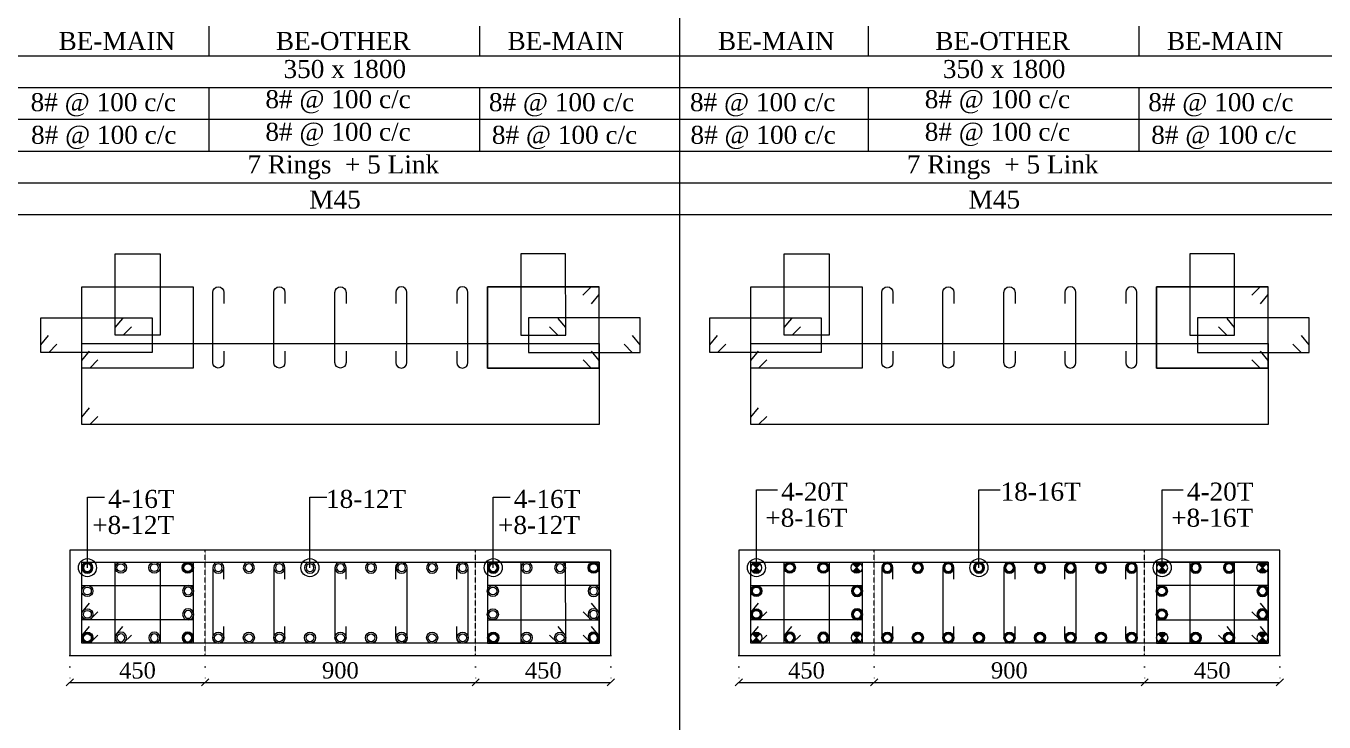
# Model space of a CAD drawing. Header units: millimetres. Extents: x 303 to 27724, y 300 to 68956.
# Drawn here: x 10195 to 14513, y 25991 to 28306 of the extents above; entities that cross this region are included whole.
import ezdxf

# ---------------------------------------------------------------- set-up
doc = ezdxf.new("R2010")
doc.units = ezdxf.units.MM
doc.linetypes.add('( Hidden )', pattern=[0.375, 0.25, -0.125])
doc.linetypes.add('DOT2', pattern=[0.125, 0, -0.125])
doc.layers.get('Defpoints').update_dxf_attribs({"lineweight": 0})
for name, color, linetype, lineweight in [('S-COL. STEEL DIA', 1, 'Continuous', 9), ('S-DIM FOOTING', 7, 'Continuous', 0), ('S-SECTION', 5, 'Continuous', 0), ('S-SECTION MARK', 7, 'Continuous', 0), ('S-SHEET', 7, 'Continuous', 0), ('S-STEEL', 1, 'Continuous', 9), ('S-STEEL-1', 1, 'Continuous', 0), ('S-STEEL-1 C.S.', 106, 'Continuous', 0), ('S-TEXT', 7, 'Continuous', 0)]:
    doc.layers.add(name, color=color, linetype=linetype, lineweight=lineweight)
doc.styles.add('AR', font='ARIALUNI.TTF', dxfattribs={"width": 0.8})
doc.styles.add('S-ROMANS', font='times.ttf')
doc.styles.add('TEXT', font='times.ttf')
doc.dimstyles.new('100', dxfattribs={"dimtxt": 180, "dimasz": 80, "dimexe": 0.18, "dimexo": 0.0625, "dimgap": 1, "dimtad": 1, "dimdec": 0, "dimzin": 0, "dimdsep": 46, "dimtxsty": 'AR', "dimblk": 'DOT', "dimcen": 0.09, "dimse1": 1, "dimse2": 1, "dimclrd": 50, "dimclrt": 256, "dimadec": 0, "dimazin": 0, "dimtfac": 1, "dimtdec": 0, "dimtix": 1, "dimtofl": 0, "dimtmove": 2, "dimatfit": 0, "dimfxl": 1, "dimtolj": 1, "dimtzin": 0, "dimlwd": -1, "dimarcsym": 0})
doc.dimstyles.new('SETU', dxfattribs={"dimtxt": 230, "dimasz": 0.2, "dimexe": 0.1, "dimexo": 0.1, "dimgap": 0.05, "dimtad": 1, "dimdec": 0, "dimzin": 0, "dimdsep": 46, "dimtxsty": 'TEXT', "dimblk": 'OBLIQUE', "dimcen": 0.09, "dimdle": 0.1, "dimclrd": 4, "dimclre": 256, "dimclrt": 256, "dimadec": 1, "dimazin": 0, "dimtfac": 1, "dimtdec": 0, "dimtix": 1, "dimtofl": 0, "dimtmove": 2, "dimatfit": 0, "dimfxl": 1, "dimtolj": 1, "dimtzin": 0, "dimlwd": -1, "dimlwe": -1, "dimarcsym": 1})

# ---------------------------------------------------------------- blocks, each defined once
blk = doc.blocks.new('*U4')
at = {"layer": 'S-COL. STEEL DIA'}
h = blk.add_hatch(color=256, dxfattribs=at)
h.dxf.hatch_style = 1
h.paths.add_polyline_path([(-18.5, 0, 1), (18.5, 0, 1)])
h.paths.add_polyline_path([(13, 0, -1), (-13, 0, -1)], flags=16)
at = {"layer": 'S-COL. STEEL DIA', "lineweight": 5}
for radius in [18.5, 13]:
    blk.add_circle((0, 0), radius, dxfattribs=at)
blk = doc.blocks.new('*U6')
at = {"layer": 'S-COL. STEEL DIA', "lineweight": 5}
for radius in [18.5, 13, 13]:
    blk.add_circle((0, 0), radius, dxfattribs=at)
blk = doc.blocks.new('_Oblique')
at = {"color": 0, "linetype": 'ByBlock', "lineweight": -2}
blk.add_line((-0.5, -0.5), (0.5, 0.5), dxfattribs=at)
blk = doc.blocks.new('*D1872')
at = {"layer": 'Defpoints', "color": 0}
for p in [(10340.5, 26212.9), (10790.5, 26212.9), (10790.5, 26123.1)]:
    blk.add_point(p, dxfattribs=at)
at = {"layer": 'S-DIM FOOTING', "linetype": 'DOT2', "ltscale": 300}
for p, q in [((10340.5, 26212.8), (10340.5, 26123)), ((10790.5, 26212.8), (10790.5, 26123))]:
    blk.add_line(p, q, dxfattribs=at)
at = {"layer": 'S-DIM FOOTING', "ltscale": 300}
blk.add_line((10340.4, 26123.1), (10790.7, 26123.1), dxfattribs=at)
at = {"layer": 'S-DIM FOOTING', "linetype": 'ByBlock', "xscale": 24, "yscale": 24, "zscale": 24, "rotation": 180}
blk.add_blockref('_Oblique', (10340.5, 26123.1), dxfattribs=at)
at = {"layer": 'S-DIM FOOTING', "linetype": 'ByBlock', "xscale": 24, "yscale": 24, "zscale": 24}
blk.add_blockref('_Oblique', (10790.5, 26123.1), dxfattribs=at)
at = {"layer": 'S-DIM FOOTING', "insert": (10565.5, 26162.5), "char_height": 54, "attachment_point": 5, "style": 'TEXT'}
blk.add_mtext('\\A1;450', dxfattribs=at)
blk = doc.blocks.new('*D1873')
at = {"layer": 'Defpoints', "color": 0}
for p in [(10790.5, 26212.9), (11690.5, 26212.9), (11690.5, 26123.1)]:
    blk.add_point(p, dxfattribs=at)
at = {"layer": 'S-DIM FOOTING', "linetype": 'DOT2', "ltscale": 300}
for p, q in [((10790.5, 26212.8), (10790.5, 26123)), ((11690.5, 26212.8), (11690.5, 26123))]:
    blk.add_line(p, q, dxfattribs=at)
at = {"layer": 'S-DIM FOOTING', "ltscale": 300}
blk.add_line((10790.4, 26123.1), (11690.7, 26123.1), dxfattribs=at)
at = {"layer": 'S-DIM FOOTING', "linetype": 'ByBlock', "xscale": 24, "yscale": 24, "zscale": 24, "rotation": 180}
blk.add_blockref('_Oblique', (10790.5, 26123.1), dxfattribs=at)
at = {"layer": 'S-DIM FOOTING', "linetype": 'ByBlock', "xscale": 24, "yscale": 24, "zscale": 24}
blk.add_blockref('_Oblique', (11690.5, 26123.1), dxfattribs=at)
at = {"layer": 'S-DIM FOOTING', "insert": (11240.5, 26162.6), "char_height": 54, "attachment_point": 5, "style": 'TEXT'}
blk.add_mtext('\\A1;900', dxfattribs=at)
blk = doc.blocks.new('*D1874')
at = {"layer": 'Defpoints', "color": 0}
for p in [(11690.5, 26212.9), (12140.5, 26212.9), (12140.5, 26123.1)]:
    blk.add_point(p, dxfattribs=at)
at = {"layer": 'S-DIM FOOTING', "linetype": 'DOT2', "ltscale": 300}
for p, q in [((11690.5, 26212.8), (11690.5, 26123)), ((12140.5, 26212.8), (12140.5, 26123))]:
    blk.add_line(p, q, dxfattribs=at)
at = {"layer": 'S-DIM FOOTING', "ltscale": 300}
blk.add_line((11690.4, 26123.1), (12140.7, 26123.1), dxfattribs=at)
at = {"layer": 'S-DIM FOOTING', "linetype": 'ByBlock', "xscale": 24, "yscale": 24, "zscale": 24, "rotation": 180}
blk.add_blockref('_Oblique', (11690.5, 26123.1), dxfattribs=at)
at = {"layer": 'S-DIM FOOTING', "linetype": 'ByBlock', "xscale": 24, "yscale": 24, "zscale": 24}
blk.add_blockref('_Oblique', (12140.5, 26123.1), dxfattribs=at)
at = {"layer": 'S-DIM FOOTING', "insert": (11915.5, 26162.5), "char_height": 54, "attachment_point": 5, "style": 'TEXT'}
blk.add_mtext('\\A1;450', dxfattribs=at)
blk = doc.blocks.new('_Dot')
at = {"linetype": 'ByBlock', "lineweight": -2}
blk.add_line((-0.5, 0), (-1, 0), dxfattribs=at)
at = {"linetype": 'ByBlock', "const_width": 0.5}
blk.add_lwpolyline([(-0.25, 0, 1), (0.25, 0, 1)], format="xyb", close=True, dxfattribs=at)
blk = doc.blocks.new('*U18')
at = {"layer": 'S-COL. STEEL DIA'}
h = blk.add_hatch(color=256, dxfattribs=at)
h.dxf.hatch_style = 1
h.paths.add_polyline_path([(0, 0), (0, -18.5, 0.198912), (13, -13)])
h.paths.add_polyline_path([(0, 0), (-13, -13, 0.198912), (0, -18.5)])
h.paths.add_polyline_path([(0, 18.5, 0.198912), (-13, 13), (0, 0)])
h.paths.add_polyline_path([(13, 13, 0.198912), (0, 18.5), (0, 0)])
at = {"layer": 'S-COL. STEEL DIA', "lineweight": 5}
for p, q in [((-13, 13), (13, -13)), ((13, 13), (-13, -13))]:
    blk.add_line(p, q, dxfattribs=at)
blk.add_circle((0, 0), 18.5, dxfattribs=at)
blk = doc.blocks.new('*D2079')
at = {"layer": 'Defpoints', "color": 0}
for p in [(12566.1, 26212.9), (13016.1, 26212.9), (13016.1, 26123.1)]:
    blk.add_point(p, dxfattribs=at)
at = {"layer": 'S-DIM FOOTING', "linetype": 'DOT2', "ltscale": 300}
for p, q in [((12566.1, 26212.8), (12566.1, 26123)), ((13016.1, 26212.8), (13016.1, 26123))]:
    blk.add_line(p, q, dxfattribs=at)
at = {"layer": 'S-DIM FOOTING', "ltscale": 300}
blk.add_line((12566, 26123.1), (13016.2, 26123.1), dxfattribs=at)
at = {"layer": 'S-DIM FOOTING', "linetype": 'ByBlock', "xscale": 24, "yscale": 24, "zscale": 24, "rotation": 180}
blk.add_blockref('_Oblique', (12566.1, 26123.1), dxfattribs=at)
at = {"layer": 'S-DIM FOOTING', "linetype": 'ByBlock', "xscale": 24, "yscale": 24, "zscale": 24}
blk.add_blockref('_Oblique', (13016.1, 26123.1), dxfattribs=at)
at = {"layer": 'S-DIM FOOTING', "insert": (12791.1, 26162.5), "char_height": 54, "attachment_point": 5, "style": 'TEXT'}
blk.add_mtext('\\A1;450', dxfattribs=at)
blk = doc.blocks.new('*D2080')
at = {"layer": 'Defpoints', "color": 0}
for p in [(13016.1, 26212.9), (13916.1, 26212.9), (13916.1, 26123.1)]:
    blk.add_point(p, dxfattribs=at)
at = {"layer": 'S-DIM FOOTING', "linetype": 'DOT2', "ltscale": 300}
for p, q in [((13016.1, 26212.8), (13016.1, 26123)), ((13916.1, 26212.8), (13916.1, 26123))]:
    blk.add_line(p, q, dxfattribs=at)
at = {"layer": 'S-DIM FOOTING', "ltscale": 300}
blk.add_line((13016, 26123.1), (13916.2, 26123.1), dxfattribs=at)
at = {"layer": 'S-DIM FOOTING', "linetype": 'ByBlock', "xscale": 24, "yscale": 24, "zscale": 24, "rotation": 180}
blk.add_blockref('_Oblique', (13016.1, 26123.1), dxfattribs=at)
at = {"layer": 'S-DIM FOOTING', "linetype": 'ByBlock', "xscale": 24, "yscale": 24, "zscale": 24}
blk.add_blockref('_Oblique', (13916.1, 26123.1), dxfattribs=at)
at = {"layer": 'S-DIM FOOTING', "insert": (13466.1, 26162.6), "char_height": 54, "attachment_point": 5, "style": 'TEXT'}
blk.add_mtext('\\A1;900', dxfattribs=at)
blk = doc.blocks.new('*D2081')
at = {"layer": 'Defpoints', "color": 0}
for p in [(13916.1, 26212.9), (14366.1, 26212.9), (14366.1, 26123.1)]:
    blk.add_point(p, dxfattribs=at)
at = {"layer": 'S-DIM FOOTING', "linetype": 'DOT2', "ltscale": 300}
for p, q in [((13916.1, 26212.8), (13916.1, 26123)), ((14366.1, 26212.8), (14366.1, 26123))]:
    blk.add_line(p, q, dxfattribs=at)
at = {"layer": 'S-DIM FOOTING', "ltscale": 300}
blk.add_line((13916, 26123.1), (14366.2, 26123.1), dxfattribs=at)
at = {"layer": 'S-DIM FOOTING', "linetype": 'ByBlock', "xscale": 24, "yscale": 24, "zscale": 24, "rotation": 180}
blk.add_blockref('_Oblique', (13916.1, 26123.1), dxfattribs=at)
at = {"layer": 'S-DIM FOOTING', "linetype": 'ByBlock', "xscale": 24, "yscale": 24, "zscale": 24}
blk.add_blockref('_Oblique', (14366.1, 26123.1), dxfattribs=at)
at = {"layer": 'S-DIM FOOTING', "insert": (14141.1, 26162.5), "char_height": 54, "attachment_point": 5, "style": 'TEXT'}
blk.add_mtext('\\A1;450', dxfattribs=at)

msp = doc.modelspace()

# ---------------------------------------------------------------- linework, layer by layer
at = {"layer": 'S-SECTION'}
for points, elevation in [([(12140.5, 26212.9), (12140.5, 26562.9), (10340.5, 26562.9), (10340.5, 26212.9)], 0.2), ([(14366.1, 26212.9), (14366.1, 26562.9), (12566.1, 26562.9), (12566.1, 26212.9)], 0.1)]:
    msp.add_lwpolyline(points, close=True, dxfattribs=dict(at, elevation=elevation))
at = {"layer": 'S-SHEET'}
for p, q in [((12369.1, 68956, -0.3), (12369.1, 299.8, 0.2)), ((10803, 28306, -0.7), (10803, 28206.5, -0.7)), ((11703, 28306, -0.7), (11703, 28206.5, -0.7)), ((12996.6, 28306, -2.2), (12996.6, 28206.5, -2.2)), ((13896.6, 28306, -2.2), (13896.6, 28206.5, -2.2)), ((303, 28206.7, -0.6), (27724.1, 28206.7, -0.6)), ((303, 28101.4, -0.6), (27724.1, 28101.4, -0.6)), ((303, 28101.4, -0.6), (27724.1, 28101.4, -0.6)), ((10803, 28101.3, -0.7), (10803, 27890, -0.7)), ((11703, 28101.3, -0.7), (11703, 27890, -0.7)), ((12996.6, 28101.3, -2.2), (12996.6, 27890, -2.2)), ((13896.6, 28101.3, -2.2), (13896.6, 27890, -2.2)), ((303, 27995.6, -0.6), (27724.1, 27995.6, -0.6)), ((303, 27890.1, -0.6), (27724.1, 27890.1, -0.6)), ((303, 27784.6, -0.6), (27724.1, 27784.6, -0.6))]:
    msp.add_line(p, q, dxfattribs=at)
at = {"layer": 'S-SHEET', "color": 0}
msp.add_line((303, 27679.1, -0.6), (27724.1, 27679.1, -0.6), dxfattribs=at)
at = {"layer": 'S-STEEL', "color": 3}
for points, elevation in [([(10852.9, 27224.5), (10852.9, 27186.8, -1), (10816, 27186.8), (10816, 27419.9, -1), (10852.9, 27419.9), (10852.9, 27382.7)], 0.2), ([(11056.2, 27224.5), (11056.2, 27186.8, -1), (11019.3, 27186.8), (11019.3, 27419.9, -1), (11056.2, 27419.9), (11056.2, 27382.7)], 0.2), ([(11259.4, 27224.5), (11259.4, 27186.8, -1), (11222.5, 27186.8), (11222.5, 27419.9, -1), (11259.4, 27419.9), (11259.4, 27382.7)], 0.2), ([(11424.9, 27224.5), (11424.9, 27186.8, 1), (11461.8, 27186.8), (11461.8, 27419.9, 1), (11424.9, 27419.9), (11424.9, 27382.7)], 0.2), ([(11628.1, 27224.5), (11628.1, 27186.8, 1), (11665, 27186.8), (11665, 27419.9, 1), (11628.1, 27419.9), (11628.1, 27382.7)], 0.2), ([(13078.5, 27224.5), (13078.5, 27186.8, -1), (13041.6, 27186.8), (13041.6, 27419.9, -1), (13078.5, 27419.9), (13078.5, 27382.7)], 0.1), ([(13281.7, 27224.5), (13281.7, 27186.8, -1), (13244.8, 27186.8), (13244.8, 27419.9, -1), (13281.7, 27419.9), (13281.7, 27382.7)], 0.1), ([(13484.9, 27224.5), (13484.9, 27186.8, -1), (13448, 27186.8), (13448, 27419.9, -1), (13484.9, 27419.9), (13484.9, 27382.7)], 0.1), ([(13650.5, 27224.5), (13650.5, 27186.8, 1), (13687.4, 27186.8), (13687.4, 27419.9, 1), (13650.5, 27419.9), (13650.5, 27382.7)], 0.1), ([(13853.7, 27224.5), (13853.7, 27186.8, 1), (13890.6, 27186.8), (13890.6, 27419.9, 1), (13853.7, 27419.9), (13853.7, 27382.7)], 0.1), ([(10852.9, 26466.8), (10852.9, 26504.5, 1), (10816, 26504.5), (10816, 26271.4, 1), (10852.9, 26271.4), (10852.9, 26308.6)], 0.2), ([(11056.2, 26466.8), (11056.2, 26504.5, 1), (11019.3, 26504.5), (11019.3, 26271.4, 1), (11056.2, 26271.4), (11056.2, 26308.6)], 0.2), ([(11259.4, 26466.8), (11259.4, 26504.5, 1), (11222.5, 26504.5), (11222.5, 26271.4, 1), (11259.4, 26271.4), (11259.4, 26308.6)], 0.2), ([(11424.9, 26466.8), (11424.9, 26504.5, -1), (11461.8, 26504.5), (11461.8, 26271.4, -1), (11424.9, 26271.4), (11424.9, 26308.6)], 0.2), ([(11628.1, 26466.8), (11628.1, 26504.5, -1), (11665, 26504.5), (11665, 26271.4, -1), (11628.1, 26271.4), (11628.1, 26308.6)], 0.2), ([(13078.5, 26466.8), (13078.5, 26504.5, 1), (13041.6, 26504.5), (13041.6, 26271.4, 1), (13078.5, 26271.4), (13078.5, 26308.6)], 0.1), ([(13281.7, 26466.8), (13281.7, 26504.5, 1), (13244.8, 26504.5), (13244.8, 26271.4, 1), (13281.7, 26271.4), (13281.7, 26308.6)], 0.1), ([(13484.9, 26466.8), (13484.9, 26504.5, 1), (13448, 26504.5), (13448, 26271.4, 1), (13484.9, 26271.4), (13484.9, 26308.6)], 0.1), ([(13650.5, 26466.8), (13650.5, 26504.5, -1), (13687.4, 26504.5), (13687.4, 26271.4, -1), (13650.5, 26271.4), (13650.5, 26308.6)], 0.1), ([(13853.7, 26466.8), (13853.7, 26504.5, -1), (13890.6, 26504.5), (13890.6, 26271.4, -1), (13853.7, 26271.4), (13853.7, 26308.6)], 0.1)]:
    msp.add_lwpolyline(points, format="xyb", dxfattribs=dict(at, elevation=elevation))
at = {"layer": 'S-STEEL', "color": 1}
for points, elevation in [([(12047, 27411.1), (12074.5, 27438.4), (12100.6, 27438.4), (12100.6, 27168.4), (11729.8, 27168.4), (11729.8, 27438.4), (12100.6, 27438.4), (12100.6, 27413.4), (12075.4, 27382.5)], 0.2), ([(14272.6, 27411.1), (14300.1, 27438.4), (14326.1, 27438.4), (14326.1, 27168.4), (13955.3, 27168.4), (13955.3, 27438.4), (14326.1, 27438.4), (14326.1, 27413.4), (14300.9, 27382.5)], 0.1), ([(10434.1, 27007.7), (10406.6, 26980.4), (10380.5, 26980.4), (10380.5, 27250.4), (12101.3, 27250.4), (12101.3, 26980.4), (10380.5, 26980.4), (10380.5, 27005.4), (10405.7, 27036.2)], 0.2), ([(12659.6, 27007.7), (12632.1, 26980.4), (12606.1, 26980.4), (12606.1, 27250.4), (14326.9, 27250.4), (14326.9, 26980.4), (12606.1, 26980.4), (12606.1, 27005.4), (12631.3, 27036.2)], 0.1), ([(10434.1, 26280.3), (10406.6, 26253), (10380.5, 26253), (10380.5, 26523), (12101.3, 26523), (12101.3, 26253), (10380.5, 26253), (10380.5, 26278), (10405.7, 26308.8)], 0.2), ([(12659.6, 26280.3), (12632.1, 26253), (12606.1, 26253), (12606.1, 26523), (14326.9, 26523), (14326.9, 26253), (12606.1, 26253), (12606.1, 26278), (12631.3, 26308.8)], 0.1)]:
    msp.add_lwpolyline(points, dxfattribs=dict(at, elevation=elevation))
at = {"layer": 'S-STEEL-1', "color": 41}
for points, elevation in [([(10545.4, 27305.1), (10517.9, 27277.8), (10491.8, 27277.8), (10491.8, 27547.8), (10641.2, 27547.8), (10641.2, 27277.8), (10491.8, 27277.8), (10491.8, 27302.8), (10517, 27333.7)], 0.2), ([(11936.5, 27305.1), (11964, 27277.8), (11990.1, 27277.8), (11990, 27547.8), (11840.6, 27547.8), (11840.6, 27277.8), (11990.1, 27277.8), (11990.1, 27302.8), (11964.9, 27333.7)], 0.2), ([(12770.9, 27305.1), (12743.4, 27277.8), (12717.4, 27277.8), (12717.4, 27547.8), (12866.8, 27547.8), (12866.8, 27277.8), (12717.4, 27277.8), (12717.4, 27302.8), (12742.6, 27333.7)], 0.1), ([(14162, 27305.1), (14189.6, 27277.8), (14215.6, 27277.8), (14215.6, 27547.8), (14066.2, 27547.8), (14066.2, 27277.8), (14215.6, 27277.8), (14215.6, 27302.8), (14190.4, 27333.7)], 0.1), ([(10297.7, 27247.8), (10270.2, 27220.5), (10244.1, 27220.5), (10244.1, 27335.6), (10614.9, 27335.6), (10614.9, 27220.5), (10244.1, 27220.5), (10244.1, 27245.5), (10269.3, 27276.4)], 0.2), ([(12184.2, 27247.8), (12211.7, 27220.5), (12237.7, 27220.5), (12237.7, 27335.6), (11866.9, 27335.6), (11866.9, 27220.5), (12237.7, 27220.5), (12237.7, 27245.5), (12212.5, 27276.4)], 0.2), ([(12523.2, 27247.8), (12495.7, 27220.5), (12469.7, 27220.5), (12469.7, 27335.6), (12840.5, 27335.6), (12840.5, 27220.5), (12469.7, 27220.5), (12469.7, 27245.5), (12494.9, 27276.4)], 0.1), ([(14409.7, 27247.8), (14437.3, 27220.5), (14463.3, 27220.5), (14463.3, 27335.6), (14092.5, 27335.6), (14092.5, 27220.5), (14463.3, 27220.5), (14463.3, 27245.5), (14438.1, 27276.4)], 0.1), ([(10545.4, 26280.3), (10517.9, 26253), (10491.8, 26253), (10491.8, 26523), (10641.2, 26523), (10641.2, 26253), (10491.8, 26253), (10491.8, 26278), (10517, 26308.8)], 0.2), ([(11936.5, 26280.3), (11964, 26253), (11990.1, 26253), (11990, 26523), (11840.6, 26523), (11840.6, 26253), (11990.1, 26253), (11990.1, 26278), (11964.9, 26308.8)], 0.2), ([(12770.9, 26280.3), (12743.4, 26253), (12717.4, 26253), (12717.4, 26523), (12866.8, 26523), (12866.8, 26253), (12717.4, 26253), (12717.4, 26278), (12742.6, 26308.8)], 0.1), ([(14162, 26280.3), (14189.6, 26253), (14215.6, 26253), (14215.6, 26523), (14066.2, 26523), (14066.2, 26253), (14215.6, 26253), (14215.6, 26278), (14190.4, 26308.8)], 0.1), ([(10434.1, 26358), (10406.6, 26330.6), (10380.5, 26330.6), (10380.5, 26445.7), (10751.3, 26445.7), (10751.3, 26330.6), (10380.5, 26330.6), (10380.5, 26355.7), (10405.7, 26386.5)], 0.2), ([(12047.8, 26358), (12075.3, 26330.6), (12101.3, 26330.6), (12101.3, 26445.7), (11730.5, 26445.7), (11730.5, 26330.6), (12101.3, 26330.6), (12101.3, 26355.7), (12076.1, 26386.5)], 0.2), ([(12659.6, 26358), (12632.1, 26330.6), (12606.1, 26330.6), (12606.1, 26445.7), (12976.9, 26445.7), (12976.9, 26330.6), (12606.1, 26330.6), (12606.1, 26355.7), (12631.3, 26386.5)], 0.1), ([(14273.3, 26358), (14300.9, 26330.6), (14326.9, 26330.6), (14326.9, 26445.7), (13956.1, 26445.7), (13956.1, 26330.6), (14326.9, 26330.6), (14326.9, 26355.7), (14301.7, 26386.5)], 0.1)]:
    msp.add_lwpolyline(points, dxfattribs=dict(at, elevation=elevation))
at = {"layer": 'S-STEEL-1', "color": 6}
for points, elevation in [([(10434.1, 27195.7), (10406.6, 27168.4), (10380.5, 27168.4), (10380.5, 27438.4), (10751.3, 27438.4), (10751.3, 27168.4), (10380.5, 27168.4), (10380.5, 27193.5), (10405.7, 27224.3)], 0.2), ([(12047.8, 27195.7), (12075.3, 27168.4), (12101.3, 27168.4), (12101.3, 27438.4), (11730.5, 27438.4), (11730.5, 27168.4), (12101.3, 27168.4), (12101.3, 27193.5), (12076.2, 27224.3)], 0.2), ([(12659.6, 27195.7), (12632.1, 27168.4), (12606.1, 27168.4), (12606.1, 27438.4), (12976.9, 27438.4), (12976.9, 27168.4), (12606.1, 27168.4), (12606.1, 27193.5), (12631.3, 27224.3)], 0.1), ([(14273.3, 27195.7), (14300.9, 27168.4), (14326.9, 27168.4), (14326.9, 27438.4), (13956.1, 27438.4), (13956.1, 27168.4), (14326.9, 27168.4), (14326.9, 27193.5), (14301.7, 27224.3)], 0.1), ([(10434.1, 26280.3), (10406.6, 26253), (10380.5, 26253), (10380.5, 26523), (10751.3, 26523), (10751.3, 26253), (10380.5, 26253), (10380.5, 26278), (10405.7, 26308.8)], 0.2), ([(12047.8, 26280.3), (12075.3, 26253), (12101.3, 26253), (12101.3, 26523), (11730.5, 26523), (11730.5, 26253), (12101.3, 26253), (12101.3, 26278), (12076.2, 26308.8)], 0.2), ([(12659.6, 26280.3), (12632.1, 26253), (12606.1, 26253), (12606.1, 26523), (12976.9, 26523), (12976.9, 26253), (12606.1, 26253), (12606.1, 26278), (12631.3, 26308.8)], 0.1), ([(14273.3, 26280.3), (14300.9, 26253), (14326.9, 26253), (14326.9, 26523), (13956.1, 26523), (13956.1, 26253), (14326.9, 26253), (14326.9, 26278), (14301.7, 26308.8)], 0.1)]:
    msp.add_lwpolyline(points, dxfattribs=dict(at, elevation=elevation))
at = {"layer": 'S-STEEL-1 C.S.', "color": 8, "linetype": '( Hidden )'}
for p, q in [((10790.5, 26212.9, 0.2), (10790.5, 26562.9, 0.2)), ((11690.5, 26212.9, 0.2), (11690.5, 26562.9, 0.2)), ((13016.1, 26212.9, 0.1), (13016.1, 26562.9, 0.1)), ((13916.1, 26212.9, 0.1), (13916.1, 26562.9, 0.1))]:
    msp.add_line(p, q, dxfattribs=at)

# ---------------------------------------------------------------- block references
at = {"layer": 'S-COL. STEEL DIA', "xscale": -1, "rotation": 180}
for name, p in [('*U4', (10399, 26504.5, 0.2)), ('*U6', (10834.5, 26504.5, 0.2)), ('*U6', (10936.1, 26504.5, 0.2)), ('*U6', (11037.7, 26504.5, 0.2)), ('*U6', (11139.3, 26504.5, 0.2)), ('*U6', (11240.9, 26504.5, 0.2)), ('*U6', (11342.6, 26504.5, 0.2)), ('*U6', (11444.2, 26504.5, 0.2)), ('*U6', (11545.8, 26504.5, 0.2)), ('*U6', (11647.4, 26504.5, 0.2)), ('*U4', (11749, 26504.5, 0.2)), ('*U6', (11860.3, 26504.5, 0.2)), ('*U6', (11971.6, 26504.5, 0.2)), ('*U18', (12624.5, 26504.5, 0.1)), ('*U4', (13060, 26504.5, 0.1)), ('*U4', (13161.7, 26504.5, 0.1)), ('*U4', (13263.3, 26504.5, 0.1)), ('*U4', (13364.9, 26504.5, 0.1)), ('*U4', (13466.5, 26504.5, 0.1)), ('*U4', (13568.1, 26504.5, 0.1)), ('*U4', (13669.7, 26504.5, 0.1)), ('*U4', (13771.3, 26504.5, 0.1)), ('*U4', (13872.9, 26504.5, 0.1)), ('*U18', (13974.5, 26504.5, 0.1)), ('*U4', (14085.8, 26504.5, 0.1)), ('*U4', (14197.1, 26504.5, 0.1))]:
    msp.add_blockref(name, p, dxfattribs=at)
at = {"layer": 'S-COL. STEEL DIA', "rotation": 180}
for name, p in [('*U6', (10510.3, 26504.5, 0.2)), ('*U6', (10621.6, 26504.5, 0.2)), ('*U4', (10732.9, 26504.5, 0.2)), ('*U4', (12082.9, 26504.5, 0.2)), ('*U4', (12735.8, 26504.5, 0.1)), ('*U4', (12847.1, 26504.5, 0.1)), ('*U18', (12958.4, 26504.5, 0.1)), ('*U18', (14308.4, 26504.5, 0.1))]:
    msp.add_blockref(name, p, dxfattribs=at)
at = {"layer": 'S-COL. STEEL DIA'}
for name, p in [('*U6', (10399, 26426.8, 0.2)), ('*U6', (11747.8, 26426.8, 0.2)), ('*U4', (12624.5, 26426.8, 0.1)), ('*U4', (13973.3, 26426.8, 0.1)), ('*U6', (10399, 26349.1, 0.2)), ('*U6', (11747.8, 26349.1, 0.2)), ('*U4', (12624.5, 26349.1, 0.1)), ('*U4', (13973.3, 26349.1, 0.1)), ('*U4', (10399, 26271.4, 0.2)), ('*U6', (10834.5, 26271.4, 0.2)), ('*U6', (10936.1, 26271.4, 0.2)), ('*U6', (11037.7, 26271.4, 0.2)), ('*U6', (11139.3, 26271.4, 0.2)), ('*U6', (11240.9, 26271.4, 0.2)), ('*U6', (11342.6, 26271.4, 0.2)), ('*U6', (11444.2, 26271.4, 0.2)), ('*U6', (11545.8, 26271.4, 0.2)), ('*U6', (11647.4, 26271.4, 0.2)), ('*U4', (11749, 26271.4, 0.2)), ('*U6', (11860.3, 26271.4, 0.2)), ('*U6', (11971.6, 26271.4, 0.2)), ('*U18', (12624.5, 26271.4, 0.1)), ('*U4', (13060, 26271.4, 0.1)), ('*U4', (13161.7, 26271.4, 0.1)), ('*U4', (13263.3, 26271.4, 0.1)), ('*U4', (13364.9, 26271.4, 0.1)), ('*U4', (13466.5, 26271.4, 0.1)), ('*U4', (13568.1, 26271.4, 0.1)), ('*U4', (13669.7, 26271.4, 0.1)), ('*U4', (13771.3, 26271.4, 0.1)), ('*U4', (13872.9, 26271.4, 0.1)), ('*U18', (13974.5, 26271.4, 0.1)), ('*U4', (14085.8, 26271.4, 0.1)), ('*U4', (14197.1, 26271.4, 0.1))]:
    msp.add_blockref(name, p, dxfattribs=at)
at = {"layer": 'S-COL. STEEL DIA', "xscale": -1}
for name, p in [('*U6', (10734.1, 26426.8, 0.2)), ('*U6', (12082.9, 26426.8, 0.2)), ('*U4', (12959.6, 26426.8, 0.1)), ('*U4', (14308.4, 26426.8, 0.1)), ('*U6', (10734.1, 26349.1, 0.2)), ('*U6', (12082.9, 26349.1, 0.2)), ('*U4', (12959.6, 26349.1, 0.1)), ('*U4', (14308.4, 26349.1, 0.1)), ('*U6', (10510.3, 26271.4, 0.2)), ('*U6', (10621.6, 26271.4, 0.2)), ('*U4', (10732.9, 26271.4, 0.2)), ('*U4', (12082.9, 26271.4, 0.2)), ('*U4', (12735.8, 26271.4, 0.1)), ('*U4', (12847.1, 26271.4, 0.1)), ('*U18', (12958.4, 26271.4, 0.1)), ('*U18', (14308.4, 26271.4, 0.1))]:
    msp.add_blockref(name, p, dxfattribs=at)

# ---------------------------------------------------------------- texts
at = {"layer": 'S-TEXT', "style": 'S-ROMANS'}
for s, p in [('BE-MAIN ', (10303, 28226.2, -0.7)), ('BE-OTHER', (11026, 28226.2, -0.7)), ('BE-MAIN ', (11796.5, 28226.2, -0.7)), ('BE-MAIN ', (12496.6, 28226.2, -2.2)), ('BE-OTHER', (13219.6, 28226.2, -2.2)), ('BE-MAIN ', (13990.1, 28226.2, -2.2)), ('350 x 1800', (11051.3, 28133, -0.7)), ('350 x 1800', (13244.8, 28133, -2.2)), ('8# @ 100 c/c', (10210, 28022.7, -0.7)), ('8# @ 100 c/c', (10991, 28032.7, -0.7)), ('8# @ 100 c/c', (11734.5, 28022.7, -0.7)), ('8# @ 100 c/c', (12403.6, 28022.7, -2.2)), ('8# @ 100 c/c', (13184.6, 28032.7, -2.2)), ('8# @ 100 c/c', (13928.1, 28022.7, -2.2)), ('8# @ 100 c/c', (10991, 27924.1, -0.7)), ('8# @ 100 c/c', (13184.6, 27924.1, -2.2)), ('8# @ 100 c/c', (10211.5, 27914.1, -0.7)), ('8# @ 100 c/c', (11744.5, 27914.1, -0.7)), ('8# @ 100 c/c', (12405.1, 27914.1, -2.2)), ('8# @ 100 c/c', (13938.1, 27914.1, -2.2)), ('7 Rings  + 5 Link', (10931.3, 27815.7, -0.7)), ('7 Rings  + 5 Link', (13124.9, 27815.7, -2.2)), ('M45', (11137.2, 27698.9, -0.7)), ('M45', (13330.7, 27698.9, -2.2))]:
    msp.add_text(s, height=60, dxfattribs=at).set_placement(p)
at = {"layer": 'S-TEXT', "color": 7, "style": 'TEXT'}
for s, p in [('4-20T', (12706.7, 26727.4, 0.1)), ('18-16T', (13436.7, 26727.4, 0.1)), ('4-20T', (14056.7, 26727.4, 0.1)), ('4-16T', (10467.4, 26703.2, 0.2)), ('18-12T', (11192.7, 26703.2, 0.2)), ('4-16T', (11817.4, 26703.2, 0.2)), ('+8-16T', (12654.4, 26640.6, 0.1)), ('+8-16T', (14004.4, 26640.6, 0.1)), ('+8-12T', (10415, 26616.5, 0.2)), ('+8-12T', (11765, 26616.5, 0.2))]:
    msp.add_text(s, height=60, dxfattribs=at).set_placement(p)

# ---------------------------------------------------------------- dimensions: what is measured, and where the dimension line sits
at = {"layer": 'S-DIM FOOTING', "ltscale": 300}
for base, p1, p2, picture, middle in [((10790.5, 26123.1, -0.2), (10340.5, 26212.9, 0.2), (10790.5, 26212.9, 0.2), '*D1872', (10565.5, 26162.5, -0.2)), ((11690.5, 26123.1, -0.2), (10790.5, 26212.9, 0.2), (11690.5, 26212.9, 0.2), '*D1873', (11240.5, 26162.6, -0.2)), ((12140.5, 26123.1, -0.2), (11690.5, 26212.9, 0.2), (12140.5, 26212.9, 0.2), '*D1874', (11915.5, 26162.5, -0.2)), ((13016.1, 26123.1, -0.2), (12566.1, 26212.9, 0.1), (13016.1, 26212.9, 0.1), '*D2079', (12791.1, 26162.5, -0.2)), ((13916.1, 26123.1, -0.2), (13016.1, 26212.9, 0.1), (13916.1, 26212.9, 0.1), '*D2080', (13466.1, 26162.6, -0.2)), ((14366.1, 26123.1, -0.2), (13916.1, 26212.9, 0.1), (14366.1, 26212.9, 0.1), '*D2081', (14141.1, 26162.5, -0.2))]:
    dim = msp.add_linear_dim(base=base, p1=p1, p2=p2, angle=180, dimstyle='SETU', override={"dimscale": 1.2, "dimtxt": 45, "dimasz": 20, "dimgap": 10, "dimblk1": 'Oblique', "dimblk2": 'Oblique', "dimsah": 1, "dimclrd": 256, "dimarcsym": 1}, dxfattribs=at)
    dim.commit()
    dim.dimension.update_dxf_attribs({"geometry": picture, "text_midpoint": middle})

# ---------------------------------------------------------------- leaders
at = {"layer": 'S-SECTION MARK'}
for points in [[(10399, 26504.5, 0.2), (10399, 26739.1, 0.2), (10455.4, 26739.1, 0.2)], [(11139.3, 26504.5, 0.2), (11139.3, 26739.1, 0.2), (11195.8, 26739.1, 0.2)], [(11749, 26504.5, 0.2), (11749, 26739.1, 0.2), (11805.4, 26739.1, 0.2)], [(12624.5, 26504.5, 0.1), (12624.5, 26763.3, 0.1), (12694.8, 26763.3, 0.1)], [(13364.9, 26504.5, 0.1), (13364.9, 26763.3, 0.1), (13435.1, 26763.3, 0.1)], [(13974.5, 26504.5, 0.1), (13974.5, 26763.3, 0.1), (14044.8, 26763.3, 0.1)]]:
    msp.add_leader(points, dimstyle='100', override={"dimasz": 60, "dimtad": 0, "dimclrd": 256, "dimldrblk": 'DotBlank', "dimfxl": 50, "dimfxlon": 1, "dimarcsym": 1}, dxfattribs=at)

doc.saveas('drawing.dxf')
